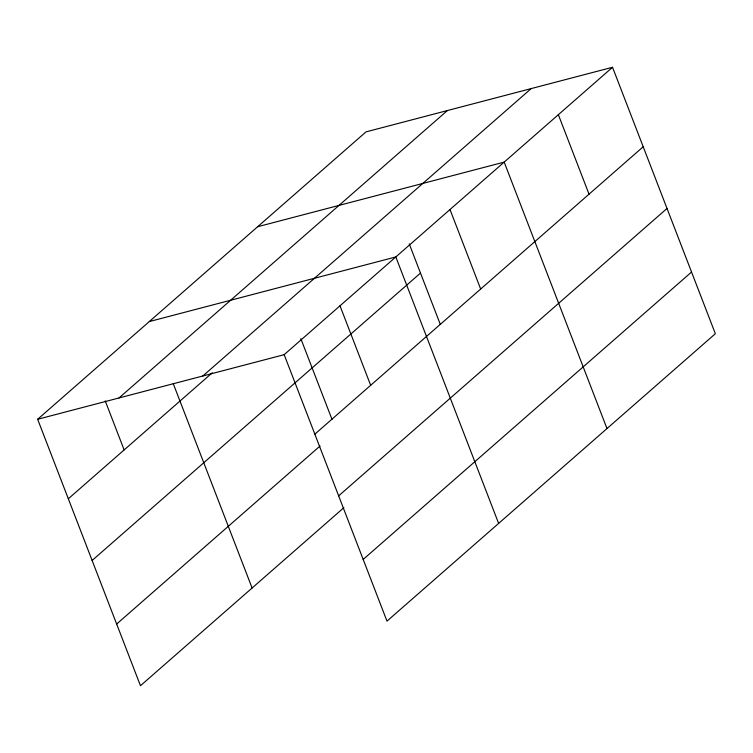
<?xml version="1.0" encoding="UTF-8"?>
<svg xmlns="http://www.w3.org/2000/svg" width="753" height="753" viewBox="0 0 753 753"><rect width="100%" height="100%" fill="white"/><g stroke="black" fill="none" stroke-linecap="round" stroke-linejoin="round"><path stroke-width="1.13" d="M343.857 507.701L140.463 685.729L37.65 419.28L366.014 131.879L612.537 67.271L715.35 333.72L386.986 621.121L284.173 354.672L612.537 67.271M119.002 397.961L447.367 110.559M202.821 375.992L531.185 88.59M68.325 498.778L212.299 372.763M92.13 560.467L420.494 273.066M314.848 434.161L643.213 146.76M116.659 624.039L320.053 446.011M338.652 495.86L667.017 208.459M363.181 559.423L691.546 272.021M257.648 226.728L504.181 162.111L606.993 428.561M149.292 321.569L395.814 256.952L498.627 523.401M37.65 419.28L284.173 354.672M558.359 114.691L589.034 194.18M450.002 209.532L480.668 289.03M409.218 243.85L440.364 324.581M339.998 305.812L370.674 385.31M300.852 338.69L332.007 419.421M173.246 383.635L252.104 588.018M105.241 400.916L124.141 449.918"/></g></svg>
